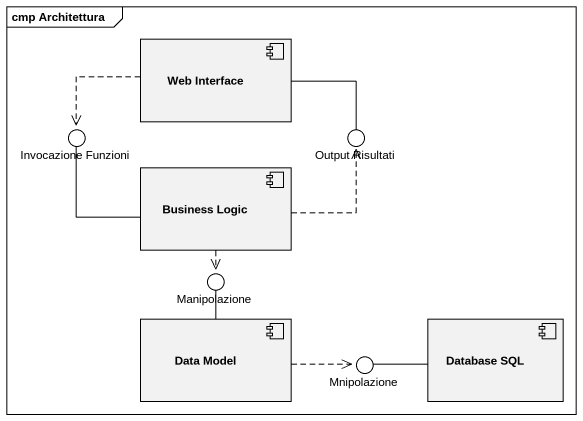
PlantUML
@startuml
mainframe cmp Architettura
component "Web Interface" as Web_Interface
() "Invocazione Funzioni" as Invocazione_Funzioni
() "Output Risultati" as Output_Risultati
component "Business Logic" as Business_Logic
() Manipolazione
component "Data Model" as Data_Model
component "Database SQL" as Database_SQL
() Mnipolazione
Web_Interface .left.> Invocazione_Funzioni
Web_Interface -right- Output_Risultati
Business_Logic -left- Invocazione_Funzioni
Business_Logic .right.> Output_Risultati
Business_Logic ..> Manipolazione
Data_Model -up- Manipolazione
Data_Model .right.> Mnipolazione
Database_SQL -left- Mnipolazione
@enduml
